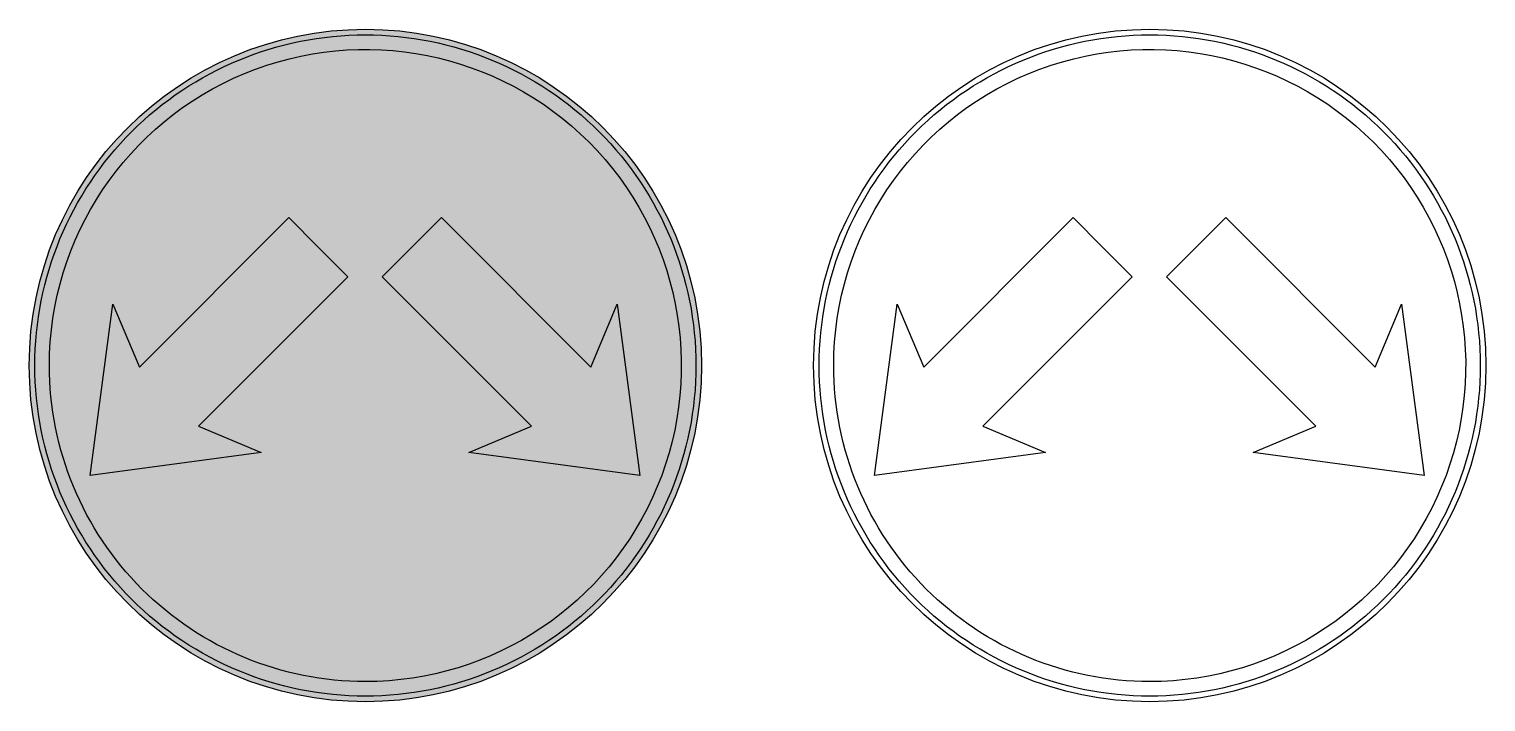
# Model space of a CAD drawing. Extents: x -700 to 600, y 1 to 601.
import ezdxf

# ---------------------------------------------------------------- set-up
doc = ezdxf.new("R2010")
doc.units = 0
doc.header["$MEASUREMENT"] = 0

msp = doc.modelspace()

# ---------------------------------------------------------------- hatches: boundary and pattern name
h = msp.add_hatch(color=5)
edge = h.paths.add_edge_path()
edge.add_arc((-400, 300.9839435), 300.0000565, 90, 270, ccw=False)
edge.add_arc((-400, 300.9839435), 300.0000565, -90, 90, ccw=False)
edge = h.paths.add_edge_path(flags=16)
edge.add_arc((-400.0007853865142, 300.9833446126415), 294.999454613687, 180.0000669318184, 270.0001525403923, ccw=False)
edge.add_arc((-399.9998403879261, 300.9836003873585), 295.0003996126848, 90.00003100029079, 180.0001166088648, ccw=False)
edge.add_arc((-400.0002796120738, 300.9837203871792), 295.0002796129534, -0.00013991561309012468, 89.99994569296092, ccw=False)
edge.add_arc((-399.9993346134858, 300.9832246128209), 294.9993346135712, 269.9998707663559, 359.99995637492987, ccw=False)
edge = h.paths.add_edge_path(flags=0)
edge.add_arc((-400.0007606745294, 300.9833393246488), 281.9994393256747, 180.0000689429394, 270.0001545515134, ccw=False)
edge.add_arc((-400.0000307769533, 300.9835668696101), 282.0001692236164, 45.00005780507661, 180.0001151745273, ccw=False)
edge.add_arc((-399.9999124197411, 300.9838121165587), 281.9999121165724, -90.00001779425799, 45.000039575192716, ccw=False)
h.paths.add_polyline_path([(-154.991, 202.954), (-307.644, 223.234), (-251.676, 246.807), (-384.93, 380.061), (-358.514, 406.477), (-332.098, 432.892), (-198.844, 299.638), (-175.2719999999999, 355.607)], flags=0)
h.paths.add_polyline_path([(-645.5461, 202.954), (-625.2659, 355.607), (-601.6931, 299.638), (-468.439, 432.892), (-442.023, 406.477), (-415.608, 380.061), (-548.862, 246.807), (-492.893, 223.234)], flags=0)
h = msp.add_hatch(color=7)
edge = h.paths.add_edge_path()
edge.add_arc((-400.0007853865142, 300.9833446126415), 294.999454613687, 180.0000669318184, 270.0001525403923, ccw=False)
edge.add_arc((-399.9998403879261, 300.9836003873585), 295.0003996126848, 90.00003100029079, 180.0001166088648, ccw=False)
edge.add_arc((-400.0002796120738, 300.9837203871792), 295.0002796129534, -0.00013991561309012468, 89.99994569296092, ccw=False)
edge.add_arc((-399.9993346134858, 300.9832246128209), 294.9993346135712, 269.9998707663559, 359.99995637492987, ccw=False)
edge = h.paths.add_edge_path(flags=16)
edge.add_arc((-400.0007606745294, 300.9833393246488), 281.9994393256747, 180.0000689429394, 270.0001545515134, ccw=False)
edge.add_arc((-400.0000307769533, 300.9835668696101), 282.0001692236164, 45.00005780507661, 180.0001151745273, ccw=False)
edge.add_arc((-399.9999124197411, 300.9838121165587), 281.9999121165724, -90.00001779425799, 45.000039575192716, ccw=False)
h.paths.add_polyline_path([(-154.991, 202.954), (-307.644, 223.234), (-251.676, 246.807), (-384.93, 380.061), (-358.514, 406.477), (-332.098, 432.892), (-198.844, 299.638), (-175.2719999999999, 355.607)], flags=0)
h.paths.add_polyline_path([(-645.5461, 202.954), (-625.2659, 355.607), (-601.6931, 299.638), (-468.439, 432.892), (-442.023, 406.477), (-415.608, 380.061), (-548.862, 246.807), (-492.893, 223.234)], flags=0)

# ---------------------------------------------------------------- linework, layer by layer
at = {"color": 5}
msp.add_lwpolyline([(-400, 0.9838870000000001, -1), (-400, 600.984, -1)], format="xyb", close=True, dxfattribs=at)
for points in [[(300, 0.9838870000000001, -1), (300, 600.984, -1)], [(-400, 5.98389, -0.414214), (-695.00024, 300.983, -0.414214), (-400, 595.984, -0.414214), (-105, 300.983, -0.414214)], [(300, 5.98389, -0.414214), (4.99976, 300.983, -0.414214), (300, 595.984, -0.414214), (595, 300.983, -0.414214)], [(-400, 18.9839, -0.414214), (-682.0002, 300.983, -0.668179), (-200.596, 500.388, -0.668179)], [(300, 18.9839, -0.414214), (17.9998, 300.983, -0.668179), (499.404, 500.388, -0.668179)]]:
    msp.add_lwpolyline(points, format="xyb", close=True)
for points in [[(-645.5461, 202.954), (-625.2659, 355.607), (-601.6931, 299.638), (-468.439, 432.892), (-442.023, 406.477), (-415.608, 380.061), (-548.862, 246.807), (-492.893, 223.234)], [(-154.991, 202.954), (-307.644, 223.234), (-251.676, 246.807), (-384.93, 380.061), (-358.514, 406.477), (-332.098, 432.892), (-198.844, 299.638), (-175.2719999999999, 355.607)], [(54.4539, 202.954), (74.7341, 355.607), (98.3069, 299.638), (231.561, 432.892), (257.977, 406.477), (284.392, 380.061), (151.138, 246.807), (207.107, 223.234)], [(545.009, 202.954), (392.356, 223.234), (448.324, 246.807), (315.07, 380.061), (341.486, 406.477), (367.902, 432.892), (501.156, 299.638), (524.7280000000001, 355.607)]]:
    msp.add_lwpolyline(points, close=True)

doc.saveas('drawing.dxf')
